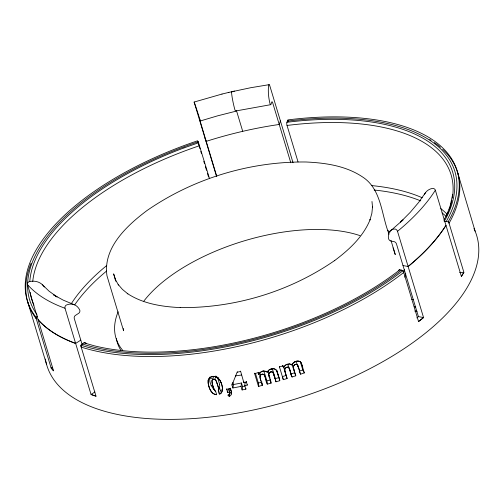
<?xml version="1.0" encoding="UTF-8"?>
<svg xmlns="http://www.w3.org/2000/svg" width="504" height="504" viewBox="0 0 504 504"><rect width="100%" height="100%" fill="white"/><g stroke="black" fill="none" stroke-linecap="round" stroke-linejoin="round"><path stroke-width="0.76" d="M235.595 111.006L270.749 104.675M209.444 377.131L209.884 381.496A31.166 26.013 20.8 0 0 211.163 385.402M241.051 386.404L232.873 387.979L233.535 384.514A217.564 100.794 -16.8 0 0 241.46 382.983L241.051 386.404L242.122 389.945L245.839 389.176L244.768 385.636L247.256 385.106L246.387 381.717M247.256 385.106L247.281 384.684M230.486 388.168L231.286 391.602A12.965 11.132 12.1 0 1 231.38 391.999L231.525 392.988A4.876 4.19 12.3 0 1 231.525 393.479L231.449 393.964A3.881 3.333 12.7 0 1 231.323 394.349A4.473 3.837 13.3 0 1 230.813 395.205L229.755 396.169A6.968 6.023 15.8 0 1 229.213 396.484L228.047 395.224L228.154 394.783M231.525 393.479L231.468 393.87M246.362 382.139L243.873 382.668L240.54 371.083M243.873 382.668L243.949 381.824M244.768 385.636L245.064 382.246L246.67 381.9M245.839 389.176L245.908 388.332M232.873 387.979L231.979 385.024L237.327 371.744M242.122 389.945L242.531 386.53L241.46 382.983M292.213 363.642L292.364 365.539A22.182 19.631 -22.9 0 0 292.616 366.49L295.772 375.795L291.992 377.011L291.564 375.877M231.897 92.175L231.601 91.678L231.525 92.182A16.204 2.022 77 0 0 234.896 109.809L235.532 111.296L217.69 115.813L200.302 120.973L199.886 119.429A16.204 0.479 72.3 0 0 194.286 102.413L194.122 101.997L216.411 176.009M268.311 370.679L268.443 372.651A22.182 19.612 -8.7 0 0 268.695 373.596L268.846 374.113M231.979 385.024L232.312 383.292M231.122 391.016L231.21 390.581M452.661 194.5L450.085 206.193L446.632 215.101M229.44 392.32L230.246 388.83L228.457 389.138L227.594 392.635L229.44 392.32L229.528 393.681A2.287 1.959 13.9 0 1 229.301 394.216L228.047 395.224M229.213 396.49L230.063 392.994L231.613 391.709M227.594 392.635L226.68 388.83M219.568 384.527A15.485 13.104 17.2 0 1 219.687 385.226L219.706 386.814L218.327 391.01C219.032 398.198 223.902 390.335 222.384 387.406A28.085 23.902 15.2 0 0 221.382 383.506L220.601 381.547A17.401 14.792 15.6 0 0 220.046 380.482L216.959 377.212A5.311 4.435 16.8 0 0 215.076 376.538C211.523 375.549 207.352 378.302 208.07 382.221A17.3 14.452 20.5 0 0 208.19 383.355L208.599 385.358A29.963 25.017 20.7 0 0 209.922 389.245L212.209 392.679A5.985 5.046 19.6 0 0 212.883 393.233A6.338 5.355 19.5 0 0 214.017 393.908A5.695 4.857 19.5 0 0 216.235 394.525L216.626 394.538L215.681 391.387A1.959 1.657 18.6 0 1 215.334 391.129L215.113 390.909A5.645 4.756 18.8 0 1 214.603 390.254A6.898 5.802 18.9 0 1 214.263 389.68L212.531 384.798L211.894 381.181A4.927 4.139 19 0 1 211.926 380.747L212.071 380.224A1.94 1.632 18 0 1 212.556 379.619L212.77 379.487A1.984 1.663 17.7 0 1 213.476 379.273L215.189 379.802A4.801 4.057 17.3 0 1 215.933 380.671A6.804 5.752 17.3 0 1 216.254 381.194L218.415 387.683L218.327 391.01L218.667 389.756A6.987 5.903 17.6 0 0 218.648 389.145L218.604 388.754A15.114 12.789 17.2 0 0 218.478 388.067M219.448 387.469L220.393 390.619L219.272 394.159L220.216 393.744A5.26 4.479 18 0 0 221.464 392.692L222.472 390.096L222.277 386.776A29.106 24.816 14.7 0 0 221.558 383.897A27.657 23.537 15.3 0 0 221.004 382.536M215.926 380.671A4.744 4.007 17.5 0 0 215.208 379.796L215.126 379.751A1.619 1.367 17.6 0 0 214.742 379.499L215.863 375.959M280.413 120.916L279.235 124.469A217.564 100.794 -16.8 0 0 206.193 141.366L205.046 138.354M298.034 161.904L287.028 125.458A2.318 0.706 82.8 0 1 286.908 122.302L287.375 121.105A2.312 0.706 82.8 0 1 288.187 121.237M212.115 380.129L212.096 383.027A27.077 22.756 19 0 0 212.354 384.174L212.587 384.999A59.762 50.205 19.2 0 0 213.148 386.845L213.299 387.299A33.623 28.249 19.1 0 0 213.765 388.597M282.883 365.696L283.494 367.611L284.728 365.803L286.562 364.499L289.472 363.894L292.005 364.928L293.164 363.151A5.626 4.933 -24.4 0 1 293.977 362.395A5.04 4.41 -24.6 0 1 294.903 361.809L297.184 361.122A4.265 3.73 -24.9 0 1 301.178 362.905M282.845 365.488L283.494 367.611L285.434 365.173A5.437 4.763 -19.9 0 1 286.555 364.499L289.775 363.926L292.005 364.928L292.515 364.008M443.879 220.273L446.916 214.383M258.142 372.311L258.691 374.459L260.663 372.16A5.462 4.763 -6.4 0 1 262.118 371.429C264.632 369.659 267.322 373.773 268.493 370.553A5.626 4.939 -10.7 0 1 269.325 369.841A5.04 4.41 -10.9 0 1 270.264 369.312L272.582 368.745M260.014 372.236L259.932 374.819A22.831 20.116 -3.9 0 0 260.133 375.593L260.291 376.123M258.577 372.62L258.691 374.459C260.096 371.366 264.644 369.879 267.309 372.242L267.832 371.36M424.513 194.368A16.204 12.663 32.3 0 1 432.312 188.395A2.312 1.808 32.3 0 1 435.349 190.203L461.387 276.438L463.869 272.311L448.453 221.256A224.507 104.013 -16.8 0 0 287.847 119.914L288.275 121.332M425.527 192.629L418.61 202.457L410.275 212.291L400.586 222.043L403.017 219.92L389.617 231.651M222.484 389.195L222.251 389.466A5.04 4.29 18.3 0 1 221.413 390.14L220.393 390.619M213.538 376.255L213.142 378.284M408.127 266.503C422.528 254.621 435.91 241.196 445.971 225.382C435.878 241.177 422.528 254.614 408.127 266.503L402.998 265.551M229.597 391.293L230.328 390.228L230.246 388.83M418.559 321.546L423.543 317.558L397.511 231.323A2.312 1.367 50.6 0 0 394.928 229.018A16.204 9.589 50.6 0 0 388.521 238.461A2.312 1.367 50.6 0 0 390.896 241.063L394.172 241.668A2.312 1.367 50.6 0 1 396.478 243.955L418.414 316.606L423.543 317.558A224.507 104.013 -16.8 0 1 418.559 321.546L403.143 270.49A224.507 104.013 -16.8 0 1 80.596 345.12L96.006 396.175L91.054 394.487L65.016 308.253A2.312 1.739 -70.1 0 1 66.434 305.021A16.204 12.191 -70.1 0 1 79.689 309.916A2.312 1.739 -70.1 0 1 78.687 313.299L75.392 315.428A2.312 1.739 -70.1 0 0 74.271 318.503L82.139 344.572M83.929 342.865L94.298 345.801A219.895 101.877 -16.8 0 0 399.823 269.772L401.486 270.131A2.312 1.317 52 0 1 403.742 272.456A224.507 104.013 -16.8 0 1 81.188 347.086A2.312 1.701 -72.2 0 1 82.259 343.993L83.929 342.865A2.312 1.701 -72.2 0 1 86.127 343.526M75.638 343.432C61.671 338.329 48.1 330.989 38.109 319.75C48.069 331.008 61.671 338.348 75.638 343.432L80.791 340.099M94.916 391.986L91.054 394.487A224.507 104.013 -16.8 0 0 96.006 396.175M52.498 367.265L51.074 367.819L35.664 316.77A224.507 104.013 -16.8 0 1 197.606 140.792L199.993 148.705M184.004 147.911L198.526 142.752L209.462 178.422M299.615 372.185L300.573 374.201L304.328 372.916L302.816 370.024L299.124 371.089M294.525 372.815L290.858 373.993L290.531 372.897M292.226 376.935C290.153 376.582 290.89 363.176 285.396 368.084A2.766 2.444 -18.9 0 0 284.76 369.508L284.943 371.234A22.17 19.643 -17.9 0 0 285.151 372.009L287.11 378.529L283.305 379.676L279.348 366.54M194.147 102.047L222.025 94.053M282.744 365.935L279.455 366.925M287.11 378.529L286.133 375.467L282.442 376.576L283.305 379.676M279.033 377.578L275.329 378.63L275.965 381.793L279.789 380.709L279.084 377.773M258.716 386.278L262.313 385.396L260.354 378.876A22.17 19.536 -3.9 0 1 260.146 378.101L259.963 376.394A2.766 2.432 -5 0 1 260.612 375.02C266.062 370.585 265.488 383.078 267.252 384.142L271.083 383.128L270.963 382.328M270.604 379.921L266.881 380.904L267.492 384.079M258.168 372.721L254.621 373.584L258.47 386.335L258.955 386.221M262.105 382.12L258.376 383.027L258.47 386.335M221.943 94.072L228.892 92.364M228.778 92.389L250.677 87.728L269.199 84.659M231.544 91.747L234.436 91.079M273.93 375.045L273.552 373.848A12.083 10.697 -11.3 0 0 273.256 373.092C271.902 369.923 267.208 373.325 268.978 376.06A23.178 20.494 -8.7 0 0 269.18 376.809L271.083 383.128M240.502 371.505L237.277 372.173M244.931 386.039L242.531 386.53M230.391 388.603L226.573 389.264M270.988 371.845L271.99 371.851A1.928 1.701 -10.6 0 1 272.355 371.99A1.506 1.329 -11 0 1 272.784 372.311M297.001 361.147L298.431 361.122A4.171 3.66 -25.5 0 1 299.294 361.33A3.956 3.484 -25.9 0 1 300.189 361.815L300.579 362.149A3.471 3.068 -27.1 0 1 300.882 362.502L301.222 363.069A13.501 11.92 -27.5 0 1 301.808 364.594M444.912 221.508L446.33 221.407A2.312 1.84 29.8 0 1 449.045 223.222A224.507 104.013 -16.8 0 0 442.644 149.247M459.616 272.607L463.869 272.311A224.507 104.013 -16.8 0 1 461.387 276.438M411.73 299.578L413.293 299.628M414.206 306.804L415.756 306.923M414.729 311.062L417.06 311.245M295.117 361.343L296.447 362.534A12.613 11.151 -25.4 0 1 296.762 363.327L297.039 364.178M262.786 370.881L263.68 371.36L264.298 372.494A24.431 21.571 -6.4 0 1 264.619 373.414L266.881 380.904M271.354 368.676L272.601 369.886A12.613 11.17 -11.3 0 1 272.916 370.686L273.351 372.046M74.088 304.655L63.189 300.113L53.569 294.821L57.065 296.963L48.926 291.054L42.26 284.571M287.173 364.127L288.275 365.583A24.431 21.64 -20.5 0 1 288.59 366.502L289.428 369.249M215.051 390.216L214.685 390.001A6.023 5.072 19.6 0 1 213.412 389.006L211.176 385.396M263.888 374.466L262.452 374.126L260.757 374.881A2.703 2.375 -5 0 0 260.102 375.833L260.026 377.502A14.717 12.972 -3.8 0 0 260.184 378.252L260.555 379.562M264.008 374.566L264.531 375.411A12.203 10.779 -6.4 0 1 264.726 375.902A29.119 25.717 -6.4 0 1 264.984 376.652L265.343 377.83M229.559 392.433L230.063 392.994M53.525 370.805L51.074 367.819A224.507 104.013 -16.8 0 0 53.525 370.805L27.487 284.571A2.312 2.01 -41.3 0 1 29.358 281.629A16.204 14.049 -41.3 0 1 44.314 287.022M118.157 284.426L122.422 289.391L127.846 293.851L127.228 293.429C142.922 303.855 162.181 306.76 180.64 307.616L180.167 307.591C234.801 308.24 289.838 291.558 334.776 260.448L334.391 260.738C349.07 249.789 363.302 236.691 370.245 219.334L369.961 220.034L371.864 213.337L372.519 206.873L372.576 207.667L371.977 201.493M272.859 372.406L273.25 373.099A12.776 11.309 -11.3 0 1 273.622 374.062L275.965 381.793M200.29 120.947L199.357 118.566L216.789 176.469M393.007 247.911L393.719 249.178M115.088 279.008L118.547 285.119M276.677 370.856L276.337 370.283A3.471 3.074 -13 0 0 276.034 369.917L275.638 369.571A3.956 3.49 -12 0 0 274.73 369.054A4.171 3.667 -11.7 0 0 273.855 368.802L272.399 368.764A6.464 5.626 -11.2 0 0 271.669 368.878M301.14 362.924L302.003 365.217M276.601 370.705L277.654 373.64M198.526 142.752L197.921 141.542L198.097 142.418M291.854 364.556L292.005 364.928M221.023 382.53C219.75 378.101 214.704 374.686 210.288 377.219A5.248 4.378 17.8 0 0 209.437 377.849L208.165 380.356L208.297 384.004A27.714 23.09 21.3 0 0 208.788 385.938L209.091 387.022M291.073 374.56L291.495 375.694M217.18 383.38L218.238 386.933M393.328 248.485L395.262 254.602L390.94 240.295M115.479 279.701L113.639 273.88L115.895 281.333M300.302 361.696L302.816 370.024M277.326 372.538L277.276 372.387A13.501 11.964 -13.4 0 0 276.696 370.849M302.381 366.471L302.715 367.574M299.143 369.476L299.641 371.108M298.488 367.277L298.16 366.257A12.083 10.678 -25.4 0 0 297.864 365.507L297.121 364.436M297.807 366.729L297.587 365.999M298.135 367.819L298.242 368.178M290.997 373.729L291.659 375.915M285.68 373.785L285.793 374.151M286.121 375.247L286.234 375.612M286.341 375.978L286.455 376.343M277.893 374.428L278.177 375.367M274.535 377.068L275.033 378.706M266.811 382.687L266.257 380.86M260.883 380.652L260.996 381.018M261.324 382.114L261.437 382.479M261.544 382.845L261.658 383.21M389.12 234.266C381.251 215.126 381.793 189.113 362.326 176.803C345.983 165.942 325.93 162.924 306.703 162.03L306.23 161.998C249.953 161.33 193.259 178.511 146.966 210.559L146.582 210.848C126.479 225.968 102.847 248.025 106.961 275.751L123.562 330.731L123.354 328.57M293.044 162.754L269.791 85.737A2.312 0.636 81.8 0 0 268.752 85.182A16.204 4.46 81.8 0 0 269.892 103.232A2.312 0.636 81.8 0 0 270.969 104.36L271.725 102.092A2.312 0.636 81.8 0 1 272.714 102.866L290.795 162.761M236.426 110.477L242.72 131.33M302.047 365.375L304.328 372.916M300.573 374.201L298.229 366.465A12.776 11.29 -25.5 0 0 297.864 365.501L297.398 364.732A1.506 1.329 -25.2 0 0 296.976 364.424C294.563 363.579 292.597 366.591 293.662 368.72A23.178 20.513 -22.8 0 0 293.87 369.47L295.772 375.795M299.093 369.293L298.563 367.536M294.015 369.98L293.649 368.651A13.085 11.579 -22.8 0 1 293.498 367.901L293.656 365.992A2.551 2.249 -23.8 0 1 293.983 365.431A2.766 2.432 -24.2 0 1 295.06 364.556A2.766 2.425 -24.2 0 1 295.627 364.348L296.61 364.304A1.928 1.701 -24.7 0 1 296.976 364.43L297.322 365.116M290.014 370.459L289.724 369.52A29.119 25.792 -20.5 0 0 289.466 368.771A12.203 10.811 -20.5 0 0 289.271 368.279L287.816 367.038L285.541 367.939A2.703 2.388 -18.9 0 0 284.892 368.928L284.823 370.635A14.717 13.041 -17.8 0 0 284.981 371.385L285.352 372.695M290.336 371.543L290.077 370.667M290.449 371.902L290.776 372.998M289.535 369.615L289.869 370.711M290.09 371.442L290.417 372.538M286.133 375.467L284.168 368.941A22.831 20.229 -17.9 0 1 283.96 368.159L283.752 366.647M286.562 376.709L286.675 377.074M276.803 370.194L276.948 370.667M277.609 372.865L278.466 375.688M278.655 376.318L278.939 377.263M277.093 371.133L277.471 372.393M279.789 380.709L277.37 372.695M275.329 378.63L273.401 372.217M274.428 376.709L273.956 375.127M269.174 375.203L269.394 375.927M269.835 377.383L269.942 377.742M270.27 378.832L270.383 379.197M269.331 377.32L268.96 375.99A13.085 11.567 -8.6 0 1 268.815 375.247L268.978 373.376A2.551 2.249 -9.7 0 1 269.312 372.834A2.766 2.432 -10.3 0 1 271.026 371.832M200.819 151.433L201.461 153.556M203.811 161.349L204.485 163.586M205.386 166.559L206.508 170.276M207.409 173.25L208.53 176.973M265.709 379.039L266.036 380.129M260.663 379.921L260.776 380.287M261.765 383.576L261.872 383.935M255.49 373.464L258.376 383.027M245.064 382.246L245.265 382.908M232.867 382.297L233.535 384.514M27.361 300.705L46.614 364.587M302.192 365.847L301.909 364.902M265.488 378.309L265.337 377.798M457.241 171.24L475.14 231.223M270.724 380.728L270.906 381.931M267.221 371.643L267.309 372.242M262.181 383.349L262.313 385.396M254.614 373.168L254.621 373.584M216.619 394.758A6.426 5.487 19.6 0 1 211.113 391.35M215.989 380.652A14.301 12.102 17.1 0 1 217.129 383.386M214.742 379.506A1.984 1.669 17.7 0 0 214.244 379.323L213.476 379.273A2.035 1.707 17.6 0 0 212.549 379.625M214.591 390.26A9.62 8.089 19 0 1 213.791 388.59M215.655 391.419A4.246 3.572 18.9 0 1 214.635 390.247M292.44 363.97A5.947 5.223 -24.3 0 1 297.001 361.084M267.788 371.335A5.834 5.128 -10.5 0 1 271.656 368.808M272.582 368.758A4.265 3.736 -11.3 0 1 276.633 370.692M473.949 228.558A224.507 104.013 -16.8 0 1 292.918 399.773A224.507 104.013 -16.8 0 1 45.392 359.031M405.751 273.716A150.444 69.697 -16.8 0 1 404.806 277.282M241.548 374.982A150.444 69.697 -16.8 0 1 235.393 375.927M218.755 377.798A150.444 69.697 -16.8 0 1 217.262 377.912M212.833 378.208A150.444 69.697 -16.8 0 1 209.683 378.365M120.821 350.255A150.444 69.697 -16.8 0 1 116.342 338.373M74.668 304.895A208.309 96.51 -16.8 0 1 106.621 271.013M374.17 190.021A208.309 96.51 -16.8 0 1 420.777 200.907M442.052 212.915A208.309 96.51 -16.8 0 1 446.078 216.304M143.873 301.077A134.24 62.194 -16.8 0 1 360.051 235.651M404.447 269.394A150.444 69.697 -16.8 0 1 403.502 272.966M122.724 350.356A150.444 69.697 -16.8 0 1 118.144 311.756M387.601 230.366A150.444 69.697 -16.8 0 1 389.989 232.073M31.084 263.302A224.507 104.013 -16.8 0 0 36.256 318.73A2.312 2.022 -37.4 0 1 37.605 316.014M429.736 139.551A224.507 104.013 -16.8 0 1 431.014 140.339M434.347 142.55A224.507 104.013 -16.8 0 1 440.433 147.262M418.414 316.606A217.564 100.794 -16.8 0 1 416.827 317.898M435.349 190.203A224.507 104.013 -16.8 0 1 397.511 231.323M65.016 308.253A224.507 104.013 -16.8 0 1 27.487 284.571M71.259 303.748A208.309 96.51 -16.8 0 1 106.527 265.696M371.297 185.548A208.309 96.51 -16.8 0 1 422.27 197.782M440.748 208.593A208.309 96.51 -16.8 0 1 447.394 214.515M219.618 384.527A26.813 22.724 16.5 0 0 219.41 383.582L218.263 379.846A24.872 21.042 17.1 0 0 217.734 378.466M216.77 376.721A7.528 6.369 17.1 0 1 217.69 378.473M211.018 391.387A20.639 17.256 20.4 0 1 209.129 387.015M218.282 386.927A26.825 22.737 16.4 0 1 218.534 388.061M287.028 125.458A217.564 100.8 -16.8 0 1 452.302 198.141M451.874 200.397A217.564 100.8 -16.8 0 1 449.096 210.017M448.554 211.441A217.564 100.8 -16.8 0 1 447.073 215.013M32.747 281.509A217.564 100.8 -16.8 0 1 199.578 145.694M287.368 121.136A222.107 102.904 -16.8 0 1 446.292 221.407M36.975 314.603A222.107 102.904 -16.8 0 1 198.097 141.8M286.915 122.289A219.864 101.865 -16.8 0 1 444.163 221.558M401.455 270.125A222.107 102.904 -16.8 0 1 82.303 343.967M398.664 270.85A2.312 1.317 52 0 1 399.829 269.772M33.944 305.159A219.895 101.877 -16.8 0 1 30.202 292.383M29.824 281.194A219.895 101.877 -16.8 0 1 183.998 147.899"/></g></svg>
